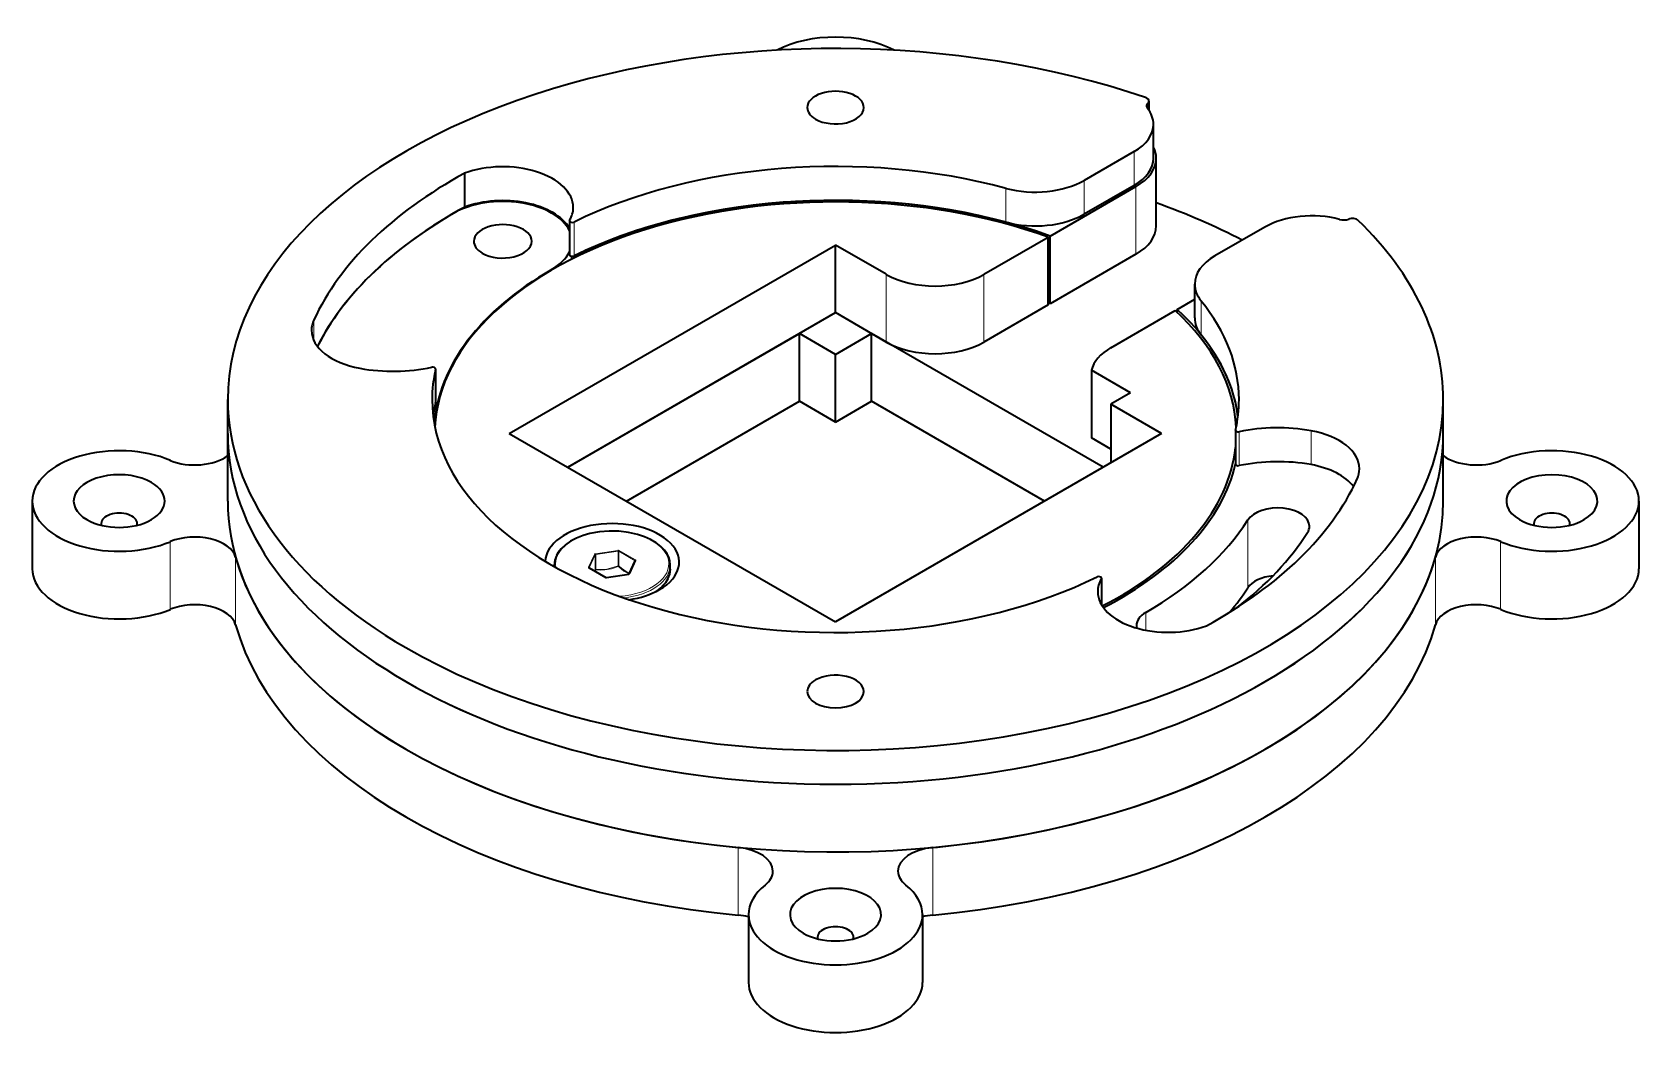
# Model space of a CAD drawing. Extents: x 428 to 938, y 254 to 632.
# Drawn here: x 685.4 to 801.8, y 496 to 568.6 of the extents above; entities that cross this region are included whole.
import ezdxf

# ---------------------------------------------------------------- set-up
doc = ezdxf.new("R2010")
doc.units = 0

msp = doc.modelspace()

# ---------------------------------------------------------------- linework, layer by layer
at = {"color": 7, "lineweight": 13, "ltscale": 0.010741}
msp.add_line((766.22, 563.47), (766.22, 563.04), dxfattribs=at)
at = {"color": 7, "lineweight": 35, "ltscale": 0.017064}
msp.add_line((766.3, 563.62), (766.3, 562.94), dxfattribs=at)
at = {"color": 7, "lineweight": 35, "ltscale": 0.061238}
for p, q in [((766.63, 559.48), (766.63, 561.93)), ((724.35, 554.95), (724.35, 552.5)), ((769.61, 547.92), (769.61, 550.37)), ((699.61, 539.57), (699.61, 542.02))]:
    msp.add_line(p, q, dxfattribs=at)
at = {"color": 7, "lineweight": 35, "ltscale": 0.104427}
for p, q in [((765.22, 559.97), (761.6, 557.88)), ((774.7, 554.5), (771.08, 552.41))]:
    msp.add_line(p, q, dxfattribs=at)
at = {"color": 7, "lineweight": 13, "ltscale": 0.061238}
for p, q in [((765.22, 559.97), (765.22, 557.52)), ((755.95, 557.3), (755.95, 554.85))]:
    msp.add_line(p, q, dxfattribs=at)
at = {"color": 7, "lineweight": 35, "ltscale": 0.061237}
for p, q in [((716.76, 555.95), (716.76, 558.4)), ((714.65, 544.24), (714.65, 541.79)), ((787.61, 539.57), (787.61, 542.02)), ((772.57, 539.79), (772.57, 537.34))]:
    msp.add_line(p, q, dxfattribs=at)
at = {"color": 7, "lineweight": 35, "ltscale": 0.122473}
for p, q in [((766.83, 554.58), (766.83, 559.48)), ((759.15, 548.95), (759.15, 553.85)), ((740.99, 541.9), (740.99, 546.79)), ((746.22, 541.9), (746.22, 546.79))]:
    msp.add_line(p, q, dxfattribs=at)
at = {"color": 7, "lineweight": 35, "ltscale": 0.179332}
msp.add_line((759.15, 553.85), (765.36, 557.44), dxfattribs=at)
at = {"color": 7, "lineweight": 13, "ltscale": 0.061237}
for p, q in [((761.6, 557.88), (761.6, 555.43)), ((724.68, 554.86), (724.68, 552.41)), ((770.08, 546.7), (770.08, 549.15)), ((714.65, 544.23), (714.65, 541.78)), ((778.04, 537.31), (778.04, 539.75)), ((772.83, 539.68), (772.83, 537.23))]:
    msp.add_line(p, q, dxfattribs=at)
at = {"color": 7, "lineweight": 35, "ltscale": 0.104426}
msp.add_line((765.22, 557.52), (761.6, 555.43), dxfattribs=at)
at = {"color": 7, "lineweight": 13, "ltscale": 0.122475}
for p, q in [((765.36, 552.54), (765.36, 557.44)), ((747.28, 546.18), (747.28, 551.08)), ((754.35, 546.18), (754.35, 551.08)), ((773.45, 528.4), (773.45, 533.3)), ((695.45, 526.83), (695.45, 531.73)), ((791.76, 531.73), (791.76, 526.83)), ((700.17, 525.7), (700.17, 530.6)), ((787.04, 530.6), (787.04, 525.7)), ((736.56, 504.69), (736.56, 509.59)), ((750.65, 504.69), (750.65, 509.59))]:
    msp.add_line(p, q, dxfattribs=at)
at = {"color": 7, "lineweight": 13, "ltscale": 0.001675}
msp.add_line((716.96, 555.95), (716.96, 556.02), dxfattribs=at)
at = {"color": 7, "lineweight": 13, "ltscale": 0.001698}
msp.add_line((716.86, 555.92), (716.86, 555.99), dxfattribs=at)
at = {"color": 7, "lineweight": 35, "ltscale": 0.134219}
for p, q in [((754.35, 551.08), (759, 553.77)), ((759, 548.87), (754.35, 546.18))]:
    msp.add_line(p, q, dxfattribs=at)
at = {"color": 7, "lineweight": 35, "ltscale": 0.122475}
for p, q in [((759, 548.87), (759, 553.77)), ((743.61, 548.31), (743.61, 553.2)), ((743.61, 540.39), (743.61, 545.28)), ((762.13, 544.14), (762.13, 539.24)), ((699.61, 534.67), (699.61, 539.57)), ((787.61, 534.67), (787.61, 539.57)), ((685.45, 534.67), (685.45, 529.77)), ((801.77, 534.67), (801.77, 529.77)), ((737.31, 504.73), (737.31, 499.83)), ((749.91, 504.73), (749.91, 499.83))]:
    msp.add_line(p, q, dxfattribs=at)
at = {"color": 7, "lineweight": 35}
for p, q in [((719.99, 539.57), (743.61, 553.2)), ((724.23, 537.12), (743.61, 548.31)), ((719.99, 539.57), (743.61, 525.93)), ((767.22, 539.57), (743.61, 525.93))]:
    msp.add_line(p, q, dxfattribs=at)
at = {"color": 7, "lineweight": 13, "ltscale": 0.00369}
msp.add_line((725.48, 552.79), (725.48, 552.65), dxfattribs=at)
at = {"color": 7, "lineweight": 35, "ltscale": 0.106145}
for p, q in [((747.28, 551.08), (743.61, 553.2)), ((747.28, 546.18), (743.61, 548.31)), ((763.55, 541.69), (763.55, 537.45))]:
    msp.add_line(p, q, dxfattribs=at)
at = {"color": 7, "lineweight": 35, "ltscale": 0.179331}
msp.add_line((765.36, 552.54), (759.15, 548.95), dxfattribs=at)
at = {"color": 7, "lineweight": 13, "ltscale": 0.001022}
msp.add_line((723.06, 551.39), (723.06, 551.43), dxfattribs=at)
at = {"color": 7, "lineweight": 35, "ltscale": 0.005066}
msp.add_line((724.52, 552.18), (724.52, 552.39), dxfattribs=at)
at = {"color": 7, "lineweight": 35, "ltscale": 0.00381}
msp.add_line((724.67, 552.41), (724.67, 552.26), dxfattribs=at)
at = {"color": 7, "lineweight": 35, "ltscale": 0.036712}
msp.add_line((768.34, 548.54), (769.61, 549.28), dxfattribs=at)
at = {"color": 7, "lineweight": 35, "ltscale": 0.134218}
msp.add_line((763.55, 545.77), (768.2, 548.46), dxfattribs=at)
at = {"color": 7, "lineweight": 35, "ltscale": 0.005475}
msp.add_line((768.34, 548.32), (768.34, 548.54), dxfattribs=at)
at = {"color": 7, "lineweight": 13, "ltscale": 0.03683}
msp.add_line((705.84, 546.3), (705.84, 547.77), dxfattribs=at)
at = {"color": 7, "lineweight": 35, "ltscale": 0.483775}
for p, q in [((724.23, 537.12), (740.99, 546.79)), ((762.98, 537.12), (746.22, 546.79))]:
    msp.add_line(p, q, dxfattribs=at)
at = {"color": 7, "lineweight": 35, "ltscale": 0.075525}
for q in [(740.99, 546.79), (746.22, 546.79)]:
    msp.add_line((743.61, 545.28), q, dxfattribs=at)
at = {"color": 7, "lineweight": 35, "ltscale": 0.08165}
msp.add_line((764.96, 542.51), (762.13, 544.14), dxfattribs=at)
at = {"color": 7, "lineweight": 35, "ltscale": 0.040825}
msp.add_line((764.96, 542.51), (763.55, 541.69), dxfattribs=at)
at = {"color": 7, "lineweight": 35, "ltscale": 0.3613}
for p, q in [((728.47, 534.67), (740.99, 541.9)), ((758.74, 534.67), (746.22, 541.9))]:
    msp.add_line(p, q, dxfattribs=at)
at = {"color": 7, "lineweight": 35, "ltscale": 0.075526}
for q in [(740.99, 541.9), (746.22, 541.9)]:
    msp.add_line((743.61, 540.39), q, dxfattribs=at)
at = {"color": 7, "lineweight": 35, "ltscale": 0.106144}
msp.add_line((767.22, 539.57), (763.55, 541.69), dxfattribs=at)
at = {"color": 7, "lineweight": 35, "ltscale": 0.040826}
msp.add_line((763.55, 538.43), (762.13, 539.24), dxfattribs=at)
at = {"color": 7, "lineweight": 13, "ltscale": 0.025734}
for p, q in [((726.16, 530.81), (725.73, 529.88)), ((726.21, 530.77), (725.78, 529.83))]:
    msp.add_line(p, q, dxfattribs=at)
at = {"color": 7, "lineweight": 13, "ltscale": 0.026366}
for p, q in [((726.21, 529.71), (726.21, 530.77)), ((727.87, 529.98), (727.87, 531.04)), ((727.91, 529.97), (727.91, 531.03))]:
    msp.add_line(p, q, dxfattribs=at)
at = {"color": 7, "lineweight": 13, "ltscale": 0.040914}
for p, q in [((727.85, 531.1), (726.24, 530.85)), ((727.87, 531.04), (726.25, 530.79))]:
    msp.add_line(p, q, dxfattribs=at)
at = {"color": 7, "lineweight": 13, "ltscale": 0.026364}
msp.add_line((726.25, 529.73), (726.25, 530.79), dxfattribs=at)
at = {"color": 7, "lineweight": 13, "ltscale": 0.034176}
for p, q in [((729.1, 530.34), (727.91, 531.03)), ((725.76, 529.82), (726.94, 529.14))]:
    msp.add_line(p, q, dxfattribs=at)
at = {"color": 7, "lineweight": 13, "ltscale": 0.034178}
msp.add_line((729.13, 530.41), (727.95, 531.09), dxfattribs=at)
at = {"color": 7, "lineweight": 35, "ltscale": 0.002725}
msp.add_line((723.24, 529.92), (723.24, 530.03), dxfattribs=at)
at = {"color": 7, "lineweight": 35, "ltscale": 0.034176}
msp.add_line((725.78, 529.83), (726.97, 529.14), dxfattribs=at)
at = {"color": 7, "lineweight": 35, "ltscale": 0.000190735}
msp.add_line((725.78, 529.83), (725.78, 529.83), dxfattribs=at)
at = {"color": 7, "lineweight": 13, "ltscale": 0.002935}
msp.add_line((726.21, 529.71), (726.18, 529.6), dxfattribs=at)
at = {"color": 7, "lineweight": 13, "ltscale": 0.002601}
msp.add_line((726.24, 529.68), (726.21, 529.58), dxfattribs=at)
at = {"color": 7, "lineweight": 35, "ltscale": 0.040912}
msp.add_line((727.03, 529.13), (728.65, 529.38), dxfattribs=at)
at = {"color": 7, "lineweight": 13, "ltscale": 0.040912}
msp.add_line((727.04, 529.13), (728.65, 529.38), dxfattribs=at)
at = {"color": 7, "lineweight": 13, "ltscale": 0.001325}
msp.add_line((727.87, 529.98), (727.88, 529.93), dxfattribs=at)
at = {"color": 7, "lineweight": 13, "ltscale": 0.001085}
msp.add_line((727.92, 529.9), (727.88, 529.93), dxfattribs=at)
at = {"color": 7, "lineweight": 13, "ltscale": 0.001073}
msp.add_line((727.95, 529.95), (727.91, 529.97), dxfattribs=at)
at = {"color": 7, "lineweight": 35, "ltscale": 0.025736}
msp.add_line((728.68, 529.4), (729.11, 530.33), dxfattribs=at)
at = {"color": 7, "lineweight": 13, "ltscale": 0.025736}
msp.add_line((728.73, 529.42), (729.16, 530.35), dxfattribs=at)
at = {"color": 7, "lineweight": 13, "ltscale": 0.001213}
msp.add_line((729.1, 530.3), (729.1, 530.34), dxfattribs=at)
at = {"color": 7, "lineweight": 35, "ltscale": 0.00732}
msp.add_line((731.64, 529.74), (731.64, 530.03), dxfattribs=at)
at = {"color": 7, "lineweight": 13, "ltscale": 0.046822}
msp.add_line((762.86, 529.05), (762.86, 527.18), dxfattribs=at)
at = {"color": 7, "lineweight": 35, "ltscale": 0.048186}
msp.add_line((762.87, 529.09), (762.87, 527.16), dxfattribs=at)
at = {"color": 7, "lineweight": 13, "ltscale": 0.032005}
msp.add_line((766.07, 525.32), (766.07, 526.6), dxfattribs=at)
at = {"color": 7, "lineweight": 35}
for points in [[(731.64, 530.03), (731.61, 530.35), (731.53, 530.6), (731.41, 530.85), (731.22, 531.12), (730.97, 531.38), (730.62, 531.65), (730.22, 531.89), (729.77, 532.09), (729.28, 532.25), (728.62, 532.4), (727.92, 532.48), (727.21, 532.5), (726.51, 532.44), (725.83, 532.31), (725.33, 532.17), (724.85, 531.98), (724.43, 531.76), (724.06, 531.5), (723.75, 531.21), (723.51, 530.91), (723.42, 530.75)], [(731.47, 529.03), (731.29, 528.74), (731.01, 528.44), (730.67, 528.16), (730.62, 528.12)]]:
    msp.add_lwpolyline(points, dxfattribs=at)
at = {"color": 7, "lineweight": 13}
for points in [[(727.88, 529.93), (727.39, 529.77), (726.9, 529.68), (726.58, 529.66), (726.24, 529.68)], [(727.87, 529.98), (727.48, 529.85), (727.06, 529.75), (726.64, 529.72), (726.25, 529.73)], [(727.92, 529.9), (728.29, 529.6), (728.66, 529.39)], [(727.95, 529.95), (728.11, 529.81), (728.44, 529.57), (728.69, 529.43)]]:
    msp.add_lwpolyline(points, dxfattribs=at)
at = {"color": 7, "lineweight": 35}
for centre, radius, start, end in [((724.81, 530.02), 1.56, 152.4009, 179.5643), ((728.64, 529.45), 0.0644, 275.0056, 307.6149), ((730.09, 529.75), 1.56, 332.3907, 359.5807), ((727.01, 529.24), 0.106, 244.7011, 280.1215)]:
    msp.add_arc(centre, radius, start, end, dxfattribs=at)
at = {"color": 7, "lineweight": 13}
msp.add_arc((726.26, 529.72), 0.0484, 196.6983, 251.7895, dxfattribs=at)
at = {"color": 7, "lineweight": 35}
for centre, major_axis, start_param, end_param in [((743.61, 542.02), (44, 0), 1.035512, 3.14163), ((743.61, 564.61), (6.3, 0), 0.833288, 2.308305), ((743.61, 563.15), (2.05, 0), 0, 3.141593), ((743.61, 563.15), (2.05, 0), 3.141593, 3.926991), ((743.61, 563.15), (2.05, 0), 3.926991, 6.283185), ((765.8, 563.62), (0.5, 0), 0, 1.035512), ((766.82, 563.26), (0.7, 0), 2.592515, 3.141593), ((766.82, 563.26), (0.7, 0), 3.141593, 3.574312), ((761.83, 561.93), (4.8, 0), 0, 0.432719), ((765.8, 563.62), (0.5, 0), 5.734108, 6.283185), ((761.83, 561.93), (4.8, 0), 5.497787, 6.283186), ((743.61, 542.02), (29.21, 0), 1.134418, 2.275828), ((761.83, 559.48), (5, 0), 6.283185, 6.566983), ((743.61, 542.02), (39.06, 0), 2.328643, 2.883566), ((719.52, 555.92), (5.1, 0), 6.283185, 8.426778), ((761.83, 559.48), (4.8, 0), 5.497787, 6.283186), ((761.83, 559.48), (5, 0), 5.497787, 6.283185), ((743.61, 539.57), (29.21, 0), 1.134418, 2.275828), ((743.61, 539.57), (29.21, 0), 1.009781, 2.240349), ((758.07, 559.92), (5, 0), 4.27601, 5.497787), ((743.61, 539.57), (29.01, 0), 1.011355, 3.115777), ((719.52, 553.47), (5, 0), 0.265473, 2.356194), ((719.52, 553.47), (5.1, 0), 0.329988, 2.143592), ((743.61, 534.67), (44, 0), 0.837695, 1.014893), ((743.61, 539.57), (39.06, 0), 2.328643, 2.858484), ((743.61, 539.57), (39.06, 0), 2.356194, 2.858484), ((724.55, 554.95), (0.2, 0), 2.817952, 3.142886), ((724.55, 554.95), (0.2, 0), 3.142886, 5.41742), ((719.52, 555.92), (5.1, 0), 5.959545, 6.283185), ((758.07, 557.47), (5, 0), 4.27601, 5.497787), ((778.09, 552.54), (4.8, 0), 1.138077, 2.356194), ((780.4, 555.42), (0.7, 0), 4.27967, 5.261467), ((781.02, 554.83), (0.5, 0), 0.535284, 2.119874), ((743.61, 542.02), (44, 0), 0.000034, 0.535284), ((719.52, 553.47), (2.1, 0), 6.283185, 9.424778), ((761.83, 554.58), (5, 0), 5.497787, 6.283185), ((719.52, 553.47), (2.1, 0), 3.141593, 3.926991), ((719.52, 553.47), (2.1, 0), 3.926991, 6.283185), ((719.52, 553.47), (5, 0), 5.497787, 6.017712), ((743.61, 539.57), (29.06, 0), 2.356194, 3.10404), ((724.55, 552.5), (0.2, 0), 3.142886, 5.41742), ((774.61, 550.37), (5, 0), 2.356194, 3.141593), ((750.82, 553.12), (5, 0), 3.926991, 5.497787), ((774.61, 550.37), (5, 0), 3.141593, 3.577971), ((743.61, 542.02), (29.21, 0), 6.283092, 6.719564), ((743.61, 534.67), (29.21, 0), 1.009781, 1.015636), ((743.61, 539.57), (29.01, 0), 0.025817, 0.559442), ((743.61, 539.57), (29.21, 0), 0.07268, 0.561015), ((774.61, 547.92), (5, 0), 3.141593, 3.577971), ((710.67, 547.04), (5, 0), 2.883566, 3.14167), ((710.67, 547.04), (5, 0), 3.14167, 4.408843), ((750.82, 548.22), (5, 0), 3.926991, 5.497787), ((767.08, 543.73), (5, 0), 2.356194, 2.999696), ((743.61, 539.57), (29.21, 0), 0.07268, 0.436379), ((711.6, 548.74), (8.1, 0), 4.408843, 5.062822), ((714.45, 544.24), (0.2, 0), 6.283168, 8.204415), ((743.61, 542.02), (29.21, 0), 3.010162, 3.141546), ((714.45, 544.24), (0.2, 0), 6.151755, 6.283168), ((743.61, 542.02), (44, 0), 3.14163, 3.926991), ((743.61, 542.02), (44, 0), 3.926991, 6.283219), ((743.61, 542.02), (29.21, 0), 3.141546, 5.41742), ((743.61, 539.57), (29.21, 0), 3.010162, 3.068913), ((714.45, 541.79), (0.2, 0), 6.151755, 6.283168), ((743.61, 542.02), (29.21, 0), 6.151755, 6.283092), ((772.77, 539.79), (0.2, 0), 3.010162, 3.141575), ((772.77, 539.79), (0.2, 0), 3.141575, 5.062822), ((775.62, 535.29), (8.1, 0), 1.26725, 1.92123), ((776.54, 537), (5, 0), 0.000077, 1.26725), ((743.61, 539.57), (44, 0), 3.141632, 6.283219), ((743.61, 539.57), (44, 0), 3.14163, 6.283186), ((691.75, 534.67), (6.3, 0), 0.942442, 3.141593), ((697.21, 539.01), (3, 0), 4.084035, 5.636306), ((743.61, 539.57), (29.01, 0), 5.44092, 6.222381), ((775.62, 532.84), (8.1, 0), 1.26725, 1.92123), ((790, 539.01), (3, 0), 3.788472, 5.340743), ((795.47, 534.67), (6.3, 0), 6.283185, 8.482336), ((691.75, 534.67), (3.3, 0), 0.785398, 3.926991), ((743.61, 539.57), (29.21, 0), 5.438453, 6.151305), ((743.61, 542.02), (39.06, 0), 5.470235, 6.025159), ((772.77, 537.34), (0.2, 0), 3.141575, 5.062822), ((776.54, 534.55), (5, 0), 0.41647, 1.26725), ((776.54, 537), (5, 0), 6.025159, 6.283263), ((795.47, 534.67), (3.3, 0), 5.497787, 10.210176), ((691.75, 534.67), (3.3, 0), 5.497787, 7.068583), ((691.75, 534.67), (6.3, 0), 3.141593, 5.340743), ((743.61, 534.67), (44, 0), 3.141632, 3.926991), ((743.61, 534.67), (44, 0), 3.926991, 6.283184), ((775.62, 532.84), (2.3, 0), 6.283064, 9.075712), ((795.47, 534.67), (6.3, 0), 4.084035, 6.283185), ((691.75, 534.67), (3.3, 0), 3.926991, 5.497787), ((691.75, 533.04), (1.3, 0), 0, 3.141593), ((691.75, 533.04), (1.3, 0), 3.141593, 3.304915), ((691.75, 533.04), (1.3, 0), 6.119864, 6.283185), ((727.44, 530.24), (4.85, 0), 5.497787, 9.402454), ((743.61, 539.57), (31.76, 0), 5.497787, 5.934119), ((775.62, 532.84), (2.3, 0), 5.934119, 6.283064), ((795.47, 534.67), (3.3, 0), 3.926991, 5.497787), ((795.47, 533.04), (1.3, 0), 0, 3.141593), ((795.47, 533.04), (1.3, 0), 3.141593, 3.304915), ((795.47, 533.04), (1.3, 0), 6.119864, 6.283185), ((697.21, 530.33), (3, 0), 0.16077, 2.19915), ((743.61, 539.57), (36.36, 0), 5.637578, 5.934119), ((790, 530.33), (3, 0), 0.942442, 2.980823), ((743.61, 534.67), (44, 0), 3.302362, 4.551619), ((743.61, 534.67), (44, 0), 4.873159, 6.122416), ((691.75, 529.77), (-6.3, 0), 6.283185, 8.482336), ((795.47, 529.77), (-6.3, 0), 0.942442, 3.141593), ((727.44, 530.24), (4.85, 0), 4.965732, 5.497787), ((762.67, 529.09), (0.2, 0), 0.001293, 2.275828), ((767.69, 528.11), (5.1, 0), 2.817952, 3.141593), ((767.69, 528.11), (5.1, 0), 3.141593, 5.285185), ((762.67, 529.09), (0.2, 0), 5.959545, 6.284479), ((743.61, 534.67), (-31.76, 0), 2.687006, 2.792527), ((775.62, 527.94), (-2.3, 0), 4.8581, 5.934119), ((697.21, 525.43), (3, 0), 0.16077, 2.19915), ((790, 525.43), (3, 0), 0.942442, 2.980823), ((767.69, 525.66), (2.3, 0), 2.356194, 3.141593), ((743.61, 529.77), (44, 0), 3.302362, 4.551619), ((743.61, 529.77), (44, 0), 4.873159, 6.122416), ((767.69, 525.66), (2.3, 0), 3.141593, 3.28142), ((743.61, 520.88), (2.05, 0), 2.356194, 3.141593), ((743.61, 520.88), (2.05, 0), 6.283185, 8.63938), ((743.61, 520.88), (2.05, 0), 3.141593, 6.283185), ((736.08, 507.88), (3, 0), 0.000047, 1.410027), ((751.13, 507.88), (3, 0), 1.731566, 3.141546), ((736.08, 507.88), (3, 0), 5.654831, 6.283232), ((751.13, 507.88), (3, 0), 3.141546, 3.769947), ((743.61, 504.73), (6.3, 0), 2.513239, 3.141592), ((743.61, 504.73), (3.3, 0), 5.497787, 10.210176), ((743.61, 504.73), (6.3, 0), 0, 0.628354), ((736.08, 502.99), (3, 0), 1.15047, 1.410027), ((743.61, 504.73), (6.3, 0), 3.141592, 6.283186), ((743.61, 503.1), (1.3, 0), 0, 3.141593), ((751.13, 502.99), (3, 0), 1.731566, 1.991126), ((743.61, 504.73), (3.3, 0), 3.926991, 5.497787), ((743.61, 503.1), (1.3, 0), 3.141593, 3.304915), ((743.61, 503.1), (1.3, 0), 6.119864, 6.283185), ((743.61, 499.83), (-6.3, 0), 6.283185, 9.424778)]:
    msp.add_ellipse(centre, major_axis=major_axis, ratio=0.57735, start_param=start_param, end_param=end_param, dxfattribs=at)
at = {"color": 7, "lineweight": 13}
for centre, major_axis, ratio, start_param, end_param in [((727.44, 530.12), (4.1, 0), 0.57735, 4.843216, 9.535024), ((726.26, 530.8), (0.1, 0), 0.57735, 1.832596, 2.879793), ((726.16, 530.77), (-0.0453, 0.0211), 0.788675, 3.492472, 5.063268), ((726.26, 530.76), (0.05, 0), 0.57735, 1.832596, 2.879793), ((726.24, 530.81), (-0.0076, 0.0494), 0.211325, 4.080475, 5.651271), ((727.88, 531.05), (0.1, 0), 0.57735, 0.785398, 1.832596), ((727.85, 531.06), (-0.0076, 0.0494), 0.211325, 4.080475, 5.651271), ((727.88, 531.01), (0.05, 0), 0.57735, 0.785398, 1.832596), ((727.95, 531.05), (0.025, 0.0433), 0.57735, 0.785398, 2.356194), ((727.44, 530.03), (4.2, 0), 0.57735, 3.141622, 3.187639), ((725.83, 529.86), (0.1, 0), 0.57735, 2.879793, 3.926991), ((725.73, 529.84), (-0.0453, 0.0211), 0.788675, 3.492472, 5.063268), ((725.76, 529.78), (-0.025, -0.0433), 0.57735, 3.141593, 3.926991), ((726.26, 529.7), (0.05, 0), 0.57735, 1.832596, 2.879793), ((726.26, 529.7), (0.0045, 0.0498), 0.363163, 1.009314, 2.132278), ((727.88, 529.95), (0.05, 0), 0.57735, 0.785398, 1.832596), ((727.88, 529.95), (0.0337, 0.037), 0.394572, 4.480817, 5.603781), ((727.44, 530.03), (4.2, 0), 0.57735, 4.91405, 6.283214), ((728.63, 529.43), (0.1, 0), 0.57735, 4.974188, 6.021386), ((728.65, 529.34), (0.0076, -0.0494), 0.211325, 2.509678, 3.141593), ((728.73, 529.38), (0.0453, -0.0211), 0.788675, 1.921676, 3.141714), ((729.13, 530.37), (0.025, 0.0433), 0.57735, 0.785398, 2.356194), ((729.06, 530.32), (0.05, 0), 0.57735, 6.283185, 7.068583), ((729.16, 530.31), (0.0453, -0.0211), 0.788675, 1.921676, 3.141714), ((729.06, 530.37), (0.1, 0), 0.57735, 6.021386, 7.068583), ((727.44, 529.74), (-4.2, 0), 0.57735, 2.352449, 3.141622), ((726.94, 529.1), (-0.025, -0.0433), 0.57735, 3.141593, 3.926991), ((727.01, 529.18), (0.1, 0), 0.57735, 3.926991, 4.974188), ((727.04, 529.08), (0.0076, -0.0494), 0.211325, 2.509678, 3.141593)]:
    msp.add_ellipse(centre, major_axis=major_axis, ratio=ratio, start_param=start_param, end_param=end_param, dxfattribs=at)

doc.saveas('drawing.dxf')
